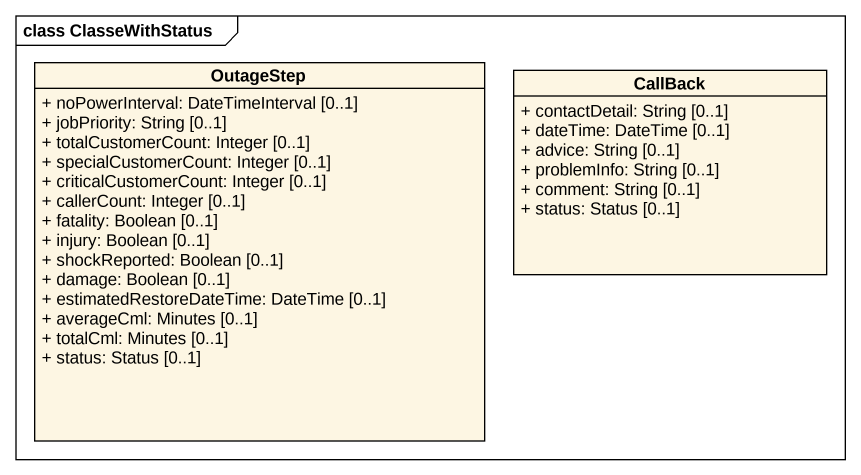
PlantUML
@startuml
mainframe class ClasseWithStatus
hide circle
hide empty members
skinparam classAttributeIconSize 0
class OutageStep {
  + noPowerInterval: DateTimeInterval [0..1]
  + jobPriority: String [0..1]
  + totalCustomerCount: Integer [0..1]
  + specialCustomerCount: Integer [0..1]
  + criticalCustomerCount: Integer [0..1]
  + callerCount: Integer [0..1]
  + fatality: Boolean [0..1]
  + injury: Boolean [0..1]
  + shockReported: Boolean [0..1]
  + damage: Boolean [0..1]
  + estimatedRestoreDateTime: DateTime [0..1]
  + averageCml: Minutes [0..1]
  + totalCml: Minutes [0..1]
  + status: Status [0..1]
}
class CallBack {
  + contactDetail: String [0..1]
  + dateTime: DateTime [0..1]
  + advice: String [0..1]
  + problemInfo: String [0..1]
  + comment: String [0..1]
  + status: Status [0..1]
}
@enduml
